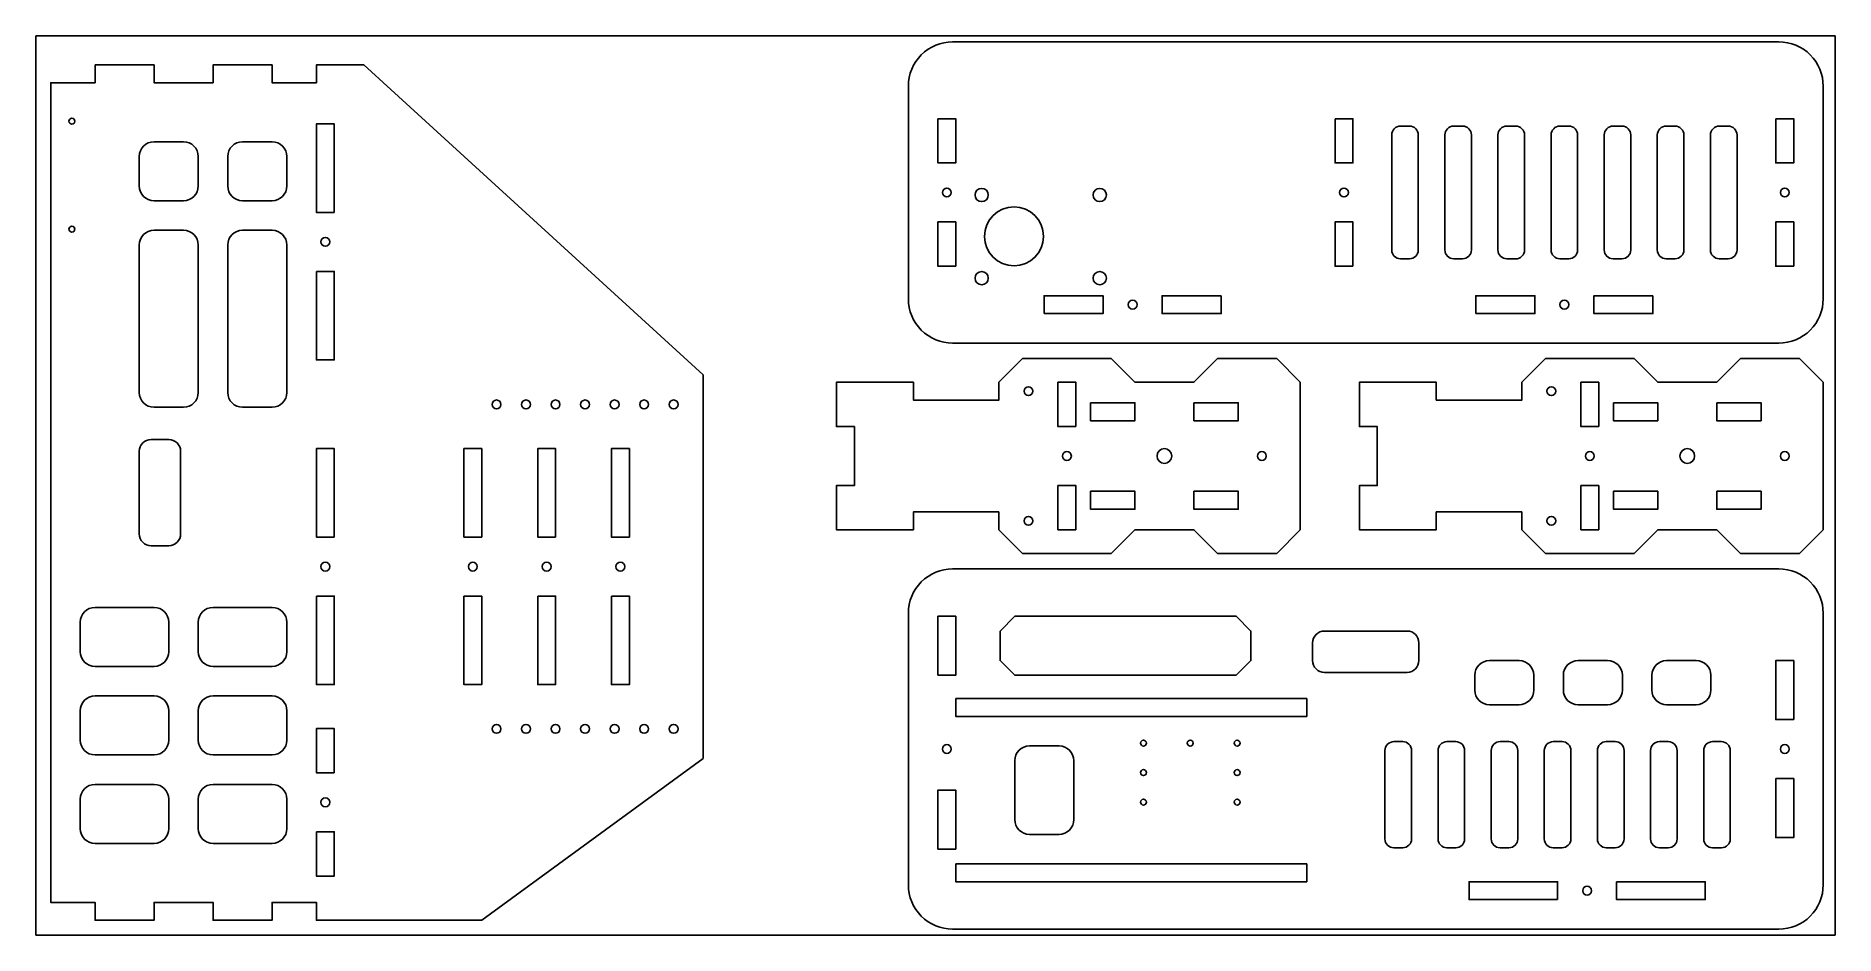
# Model space of a CAD drawing. Extents: x -305 to 305, y -952 to -648.
import ezdxf

# ---------------------------------------------------------------- set-up
doc = ezdxf.new("R2010")
doc.units = 0
for name, color, linetype in [('6_06MM_ABS_INSIDE', 15, 'CONTINUOUS'), ('6_06MM_ABS_OUTSIDE', 1, 'CONTINUOUS'), ('BOUNDARIES', 7, 'CONTINUOUS'), ('SCREW_HOLES', 7, 'CONTINUOUS')]:
    doc.layers.add(name, color=color, linetype=linetype)

msp = doc.modelspace()

# ---------------------------------------------------------------- linework, layer by layer
at = {"layer": '6_06MM_ABS_INSIDE'}
for points in [[(0.8, -675.66), (6.86, -675.66), (6.86, -690.66), (0.8, -690.66)], [(135.37, -675.66), (141.43, -675.66), (141.43, -690.66), (135.37, -690.66)], [(284.74, -675.66), (290.8, -675.66), (290.8, -690.66), (284.74, -690.66)], [(-203.74, -707.4), (-209.8, -707.4), (-209.8, -677.4), (-203.74, -677.4)], [(6.86, -725.66), (0.8, -725.66), (0.8, -710.66), (6.86, -710.66)], [(141.43, -725.66), (135.37, -725.66), (135.37, -710.66), (141.43, -710.66)], [(290.8, -725.66), (284.74, -725.66), (284.74, -710.66), (290.8, -710.66)], [(-209.8, -727.4), (-203.74, -727.4), (-203.74, -757.4), (-209.8, -757.4)], [(36.8, -741.72), (36.8, -735.66), (56.8, -735.66), (56.8, -741.72)], [(96.8, -735.66), (96.8, -741.72), (76.8, -741.72), (76.8, -735.66)], [(183.09, -741.72), (183.09, -735.66), (203.09, -735.66), (203.09, -741.72)], [(243.09, -735.66), (243.09, -741.72), (223.09, -741.72), (223.09, -735.66)], [(47.56, -780), (41.5, -780), (41.5, -765), (47.56, -765)], [(224.74, -780), (218.68, -780), (218.68, -765), (224.74, -765)], [(52.56, -771.97), (67.56, -771.97), (67.56, -778.03), (52.56, -778.03)], [(87.56, -771.97), (102.56, -771.97), (102.56, -778.03), (87.56, -778.03)], [(229.74, -771.97), (244.74, -771.97), (244.74, -778.03), (229.74, -778.03)], [(264.74, -771.97), (279.74, -771.97), (279.74, -778.03), (264.74, -778.03)], [(-203.74, -817.51), (-209.8, -817.51), (-209.8, -787.51), (-203.74, -787.51)], [(-153.74, -817.51), (-159.8, -817.51), (-159.8, -787.51), (-153.74, -787.51)], [(-128.74, -817.51), (-134.8, -817.51), (-134.8, -787.51), (-128.74, -787.51)], [(-103.74, -817.51), (-109.8, -817.51), (-109.8, -787.51), (-103.74, -787.51)], [(47.56, -815), (41.5, -815), (41.5, -800), (47.56, -800)], [(52.56, -801.97), (67.56, -801.97), (67.56, -808.03), (52.56, -808.03)], [(87.56, -801.97), (102.56, -801.97), (102.56, -808.03), (87.56, -808.03)], [(224.74, -815), (218.68, -815), (218.68, -800), (224.74, -800)], [(229.74, -801.97), (244.74, -801.97), (244.74, -808.03), (229.74, -808.03)], [(264.74, -801.97), (279.74, -801.97), (279.74, -808.03), (264.74, -808.03)], [(-209.8, -837.51), (-203.74, -837.51), (-203.74, -867.51), (-209.8, -867.51)], [(-159.8, -837.51), (-153.74, -837.51), (-153.74, -867.51), (-159.8, -867.51)], [(-134.8, -837.51), (-128.74, -837.51), (-128.74, -867.51), (-134.8, -867.51)], [(-109.8, -837.51), (-103.74, -837.51), (-103.74, -867.51), (-109.8, -867.51)], [(0.8, -864.34), (0.8, -844.34), (6.86, -844.34), (6.86, -864.34)], [(21.86, -849.34), (26.86, -844.34), (101.86, -844.34), (106.86, -849.34), (106.86, -859.34), (101.86, -864.34), (26.86, -864.34), (21.86, -859.34)], [(290.8, -879.34), (284.74, -879.34), (284.74, -859.34), (290.8, -859.34)], [(6.86, -872.22), (125.8, -872.22), (125.8, -878.28), (6.86, -878.28)], [(-203.74, -897.4), (-209.8, -897.4), (-209.8, -892.51), (-209.8, -882.4), (-203.74, -882.4), (-203.74, -892.51)], [(284.74, -899.34), (290.8, -899.34), (290.8, -919.34), (284.74, -919.34)], [(0.8, -923.28), (0.8, -903.28), (6.86, -903.28), (6.86, -923.28)], [(-209.8, -917.4), (-203.74, -917.4), (-203.74, -932.4), (-209.8, -932.4)], [(6.86, -928.28), (125.8, -928.28), (125.8, -934.34), (6.86, -934.34)], [(210.8, -940.4), (180.8, -940.4), (180.8, -934.34), (210.8, -934.34)], [(230.8, -934.34), (260.8, -934.34), (260.8, -940.4), (230.8, -940.4)]]:
    msp.add_lwpolyline(points, close=True, dxfattribs=at)
for points in [[(163.59, -720.16, -0.414213), (160.59, -723.16), (157.59, -723.16, -0.414213), (154.59, -720.16), (154.59, -681.16, -0.414213), (157.59, -678.16), (160.59, -678.16, -0.414214), (163.59, -681.16)], [(181.59, -720.16, -0.414213), (178.59, -723.16), (175.59, -723.16, -0.414213), (172.59, -720.16), (172.59, -681.16, -0.414213), (175.59, -678.16), (178.59, -678.16, -0.414213), (181.59, -681.16)], [(199.59, -720.16, -0.414214), (196.59, -723.16), (193.59, -723.16, -0.414213), (190.59, -720.16), (190.59, -681.16, -0.414214), (193.59, -678.16), (196.59, -678.16, -0.414213), (199.59, -681.16)], [(217.59, -720.16, -0.414213), (214.59, -723.16), (211.59, -723.16, -0.414213), (208.59, -720.16), (208.59, -681.16, -0.414213), (211.59, -678.16), (214.59, -678.16, -0.414213), (217.59, -681.16)], [(235.59, -720.16, -0.414213), (232.59, -723.16), (229.59, -723.16, -0.414213), (226.59, -720.16), (226.59, -681.16, -0.414214), (229.59, -678.16), (232.59, -678.16, -0.414213), (235.59, -681.16)], [(253.59, -720.16, -0.414213), (250.59, -723.16), (247.59, -723.16, -0.414213), (244.59, -720.16), (244.59, -681.16, -0.414213), (247.59, -678.16), (250.59, -678.16, -0.414213), (253.59, -681.16)], [(271.59, -720.16, -0.414213), (268.59, -723.16), (265.59, -723.16, -0.414213), (262.59, -720.16), (262.59, -681.16, -0.414213), (265.59, -678.16), (268.59, -678.16, -0.414213), (271.59, -681.16)], [(-249.8, -688.46), (-249.8, -698.46, -0.414213), (-254.8, -703.46), (-264.8, -703.46, -0.414213), (-269.8, -698.46), (-269.8, -688.46, -0.414213), (-264.8, -683.46), (-254.8, -683.46, -0.414213)], [(-219.8, -688.46), (-219.8, -698.46, -0.414213), (-224.8, -703.46), (-234.8, -703.46, -0.414213), (-239.8, -698.46), (-239.8, -688.46, -0.414213), (-234.8, -683.46), (-224.8, -683.46, -0.414213)], [(-249.8, -718.46), (-249.8, -762.51), (-249.8, -768.46, -0.414213), (-254.8, -773.46), (-264.8, -773.46, -0.414213), (-269.8, -768.46), (-269.8, -762.51), (-269.8, -718.46, -0.414213), (-264.8, -713.46), (-254.8, -713.46, -0.414213)], [(-219.8, -718.46), (-219.8, -762.51), (-219.8, -768.46, -0.414213), (-224.8, -773.46), (-234.8, -773.46, -0.414213), (-239.8, -768.46), (-239.8, -762.51), (-239.8, -718.46, -0.414213), (-234.8, -713.46), (-224.8, -713.46, -0.414213)], [(-259.8, -820.4), (-265.8, -820.4, -0.414214), (-269.8, -816.4), (-269.8, -788.4, -0.414214), (-265.8, -784.4), (-259.8, -784.4, -0.414214), (-255.8, -788.4), (-255.8, -816.4, -0.414214)], [(-259.8, -846.34), (-259.8, -856.34, -0.414213), (-264.8, -861.34), (-284.8, -861.34, -0.414213), (-289.8, -856.34), (-289.8, -846.34, -0.414213), (-284.8, -841.34), (-264.8, -841.34, -0.414213)], [(-219.8, -846.34), (-219.8, -856.34, -0.414213), (-224.8, -861.34), (-244.8, -861.34, -0.414213), (-249.8, -856.34), (-249.8, -846.34, -0.414213), (-244.8, -841.34), (-224.8, -841.34, -0.414213)], [(159.8, -863.34), (131.8, -863.34, -0.414214), (127.8, -859.34), (127.8, -853.34, -0.414213), (131.8, -849.34), (159.8, -849.34, -0.414213), (163.8, -853.34), (163.8, -859.34, -0.414213)], [(197.74, -859.34, -0.414213), (202.74, -864.34), (202.74, -869.34, -0.414214), (197.74, -874.34), (187.74, -874.34, -0.414213), (182.74, -869.34), (182.74, -864.34, -0.414213), (187.74, -859.34)], [(227.74, -859.34, -0.414213), (232.74, -864.34), (232.74, -869.34, -0.414214), (227.74, -874.34), (217.74, -874.34, -0.414214), (212.74, -869.34), (212.74, -864.34, -0.414213), (217.74, -859.34)], [(257.74, -859.34, -0.414213), (262.74, -864.34), (262.74, -869.34, -0.414214), (257.74, -874.34), (247.74, -874.34, -0.414214), (242.74, -869.34), (242.74, -864.34, -0.414213), (247.74, -859.34)], [(-259.8, -876.34), (-259.8, -886.34, -0.414213), (-264.8, -891.34), (-284.8, -891.34, -0.414213), (-289.8, -886.34), (-289.8, -876.34, -0.414213), (-284.8, -871.34), (-264.8, -871.34, -0.414213)], [(-219.8, -876.34), (-219.8, -886.34, -0.414213), (-224.8, -891.34), (-244.8, -891.34, -0.414213), (-249.8, -886.34), (-249.8, -876.34, -0.414213), (-244.8, -871.34), (-224.8, -871.34, -0.414213)], [(41.86, -888.28, -0.414213), (46.86, -893.28), (46.86, -913.28, -0.414214), (41.86, -918.28), (31.86, -918.28, -0.414214), (26.86, -913.28), (26.86, -893.28, -0.414213), (31.86, -888.28)], [(152.3, -889.84, -0.414213), (155.3, -886.84), (158.3, -886.84, -0.414214), (161.3, -889.84), (161.3, -919.84, -0.414213), (158.3, -922.84), (155.3, -922.84, -0.414213), (152.3, -919.84)], [(170.3, -889.84, -0.414213), (173.3, -886.84), (176.3, -886.84, -0.414213), (179.3, -889.84), (179.3, -919.84, -0.414213), (176.3, -922.84), (173.3, -922.84, -0.414213), (170.3, -919.84)], [(188.3, -889.84, -0.414214), (191.3, -886.84), (194.3, -886.84, -0.414214), (197.3, -889.84), (197.3, -919.84, -0.414213), (194.3, -922.84), (191.3, -922.84, -0.414213), (188.3, -919.84)], [(206.3, -889.84, -0.414213), (209.3, -886.84), (212.3, -886.84, -0.414214), (215.3, -889.84), (215.3, -919.84, -0.414213), (212.3, -922.84), (209.3, -922.84, -0.414213), (206.3, -919.84)], [(224.3, -889.84, -0.414214), (227.3, -886.84), (230.3, -886.84, -0.414214), (233.3, -889.84), (233.3, -919.84, -0.414213), (230.3, -922.84), (227.3, -922.84, -0.414213), (224.3, -919.84)], [(242.3, -889.84, -0.414213), (245.3, -886.84), (248.3, -886.84, -0.414213), (251.3, -889.84), (251.3, -919.84, -0.414213), (248.3, -922.84), (245.3, -922.84, -0.414213), (242.3, -919.84)], [(260.3, -889.84, -0.414213), (263.3, -886.84), (266.3, -886.84, -0.414213), (269.3, -889.84), (269.3, -919.84, -0.414213), (266.3, -922.84), (263.3, -922.84, -0.414213), (260.3, -919.84)], [(-259.8, -906.34), (-259.8, -916.34, -0.414213), (-264.8, -921.34), (-284.8, -921.34, -0.414213), (-289.8, -916.34), (-289.8, -906.34, -0.414213), (-284.8, -901.34), (-264.8, -901.34, -0.414213)], [(-219.8, -906.34), (-219.8, -916.34, -0.414213), (-224.8, -921.34), (-244.8, -921.34, -0.414213), (-249.8, -916.34), (-249.8, -906.34, -0.414213), (-244.8, -901.34), (-224.8, -901.34, -0.414213)]]:
    msp.add_lwpolyline(points, format="xyb", close=True, dxfattribs=at)
msp.add_circle((26.61, -715.56), 10, dxfattribs=at)
at = {"layer": '6_06MM_ABS_OUTSIDE'}
for points in [[(300.8, -736.72), (300.8, -664.6, 0.414214), (285.8, -649.6), (5.8, -649.6, 0.414214), (-9.2, -664.6), (-9.2, -736.72, 0.414214), (5.8, -751.72), (285.8, -751.72, 0.414214)], [(-9.2, -843.28), (-9.2, -935.4, 0.414214), (5.8, -950.4), (285.8, -950.4, 0.414214), (300.8, -935.4), (300.8, -843.28, 0.414214), (285.8, -828.28), (5.8, -828.28, 0.414214)]]:
    msp.add_lwpolyline(points, format="xyb", close=True, dxfattribs=at)
for points in [[(-284.8, -657.4), (-284.8, -663.46), (-299.8, -663.46), (-299.8, -762.51), (-299.8, -892.51), (-299.8, -941.34), (-284.8, -941.34), (-284.8, -947.4), (-264.8, -947.4), (-264.8, -941.34), (-244.8, -941.34), (-244.8, -947.4), (-224.8, -947.4), (-224.8, -941.34), (-209.8, -941.34), (-209.8, -947.4), (-153.74, -947.4), (-78.74, -892.51), (-78.74, -762.51), (-193.74, -657.4), (-209.8, -657.4), (-209.8, -663.46), (-224.8, -663.46), (-224.8, -657.4), (-244.8, -657.4), (-244.8, -663.46), (-264.8, -663.46), (-264.8, -657.4)], [(21.5, -808.94), (21.5, -815), (29.5, -823), (59.56, -823), (67.56, -815), (87.56, -815), (95.56, -823), (115.62, -823), (123.62, -815), (123.62, -765), (115.62, -757), (95.56, -757), (87.56, -765), (67.56, -765), (59.56, -757), (29.5, -757), (21.5, -765), (21.5, -771.06), (-7.5, -771.06), (-7.5, -765), (-33.56, -765), (-33.56, -780), (-27.5, -780), (-27.5, -800), (-33.56, -800), (-33.56, -815), (-7.5, -815), (-7.5, -808.94)], [(198.68, -808.94), (198.68, -815), (206.68, -823), (236.74, -823), (244.74, -815), (264.74, -815), (272.74, -823), (292.8, -823), (300.8, -815), (300.8, -765), (292.8, -757), (272.74, -757), (264.74, -765), (244.74, -765), (236.74, -757), (206.68, -757), (198.68, -765), (198.68, -771.06), (169.68, -771.06), (169.68, -765), (143.62, -765), (143.62, -780), (149.68, -780), (149.68, -800), (143.62, -800), (143.62, -815), (169.68, -815), (169.68, -808.94)]]:
    msp.add_lwpolyline(points, close=True, dxfattribs=at)
at = {"layer": 'BOUNDARIES'}
msp.add_lwpolyline([(-304.8, -952.4), (-304.8, -647.6), (304.8, -647.6), (304.8, -952.4)], close=True, dxfattribs=at)
at = {"layer": 'SCREW_HOLES'}
for centre, radius in [((-292.62, -676.5), 1), ((3.83, -700.66), 1.5), ((15.65, -701.51), 2.25), ((55.65, -701.51), 2.25), ((138.4, -700.66), 1.5), ((287.77, -700.66), 1.5), ((-292.62, -713.1), 1), ((-206.77, -717.4), 1.5), ((15.65, -729.7), 2.25), ((55.65, -729.7), 2.25), ((66.8, -738.69), 1.5), ((213.09, -738.69), 1.5), ((31.5, -768.03), 1.5), ((208.68, -768.03), 1.5), ((-148.74, -772.51), 1.5), ((-138.74, -772.51), 1.5), ((-128.74, -772.51), 1.5), ((-118.74, -772.51), 1.5), ((-108.74, -772.51), 1.5), ((-98.74, -772.51), 1.5), ((-88.74, -772.51), 1.5), ((44.53, -790), 1.5), ((77.56, -790), 2.5), ((110.59, -790), 1.5), ((221.71, -790), 1.5), ((254.74, -790), 2.5), ((287.77, -790), 1.5), ((31.5, -811.97), 1.5), ((208.68, -811.97), 1.5), ((-206.77, -827.51), 1.5), ((-156.77, -827.51), 1.5), ((-131.77, -827.51), 1.5), ((-106.77, -827.51), 1.5), ((-148.74, -882.51), 1.5), ((-138.74, -882.51), 1.5), ((-128.74, -882.51), 1.5), ((-118.74, -882.51), 1.5), ((-108.74, -882.51), 1.5), ((-98.74, -882.51), 1.5), ((-88.74, -882.51), 1.5), ((3.83, -889.34), 1.5), ((70.46, -887.33), 1), ((86.33, -887.33), 1), ((102.21, -887.33), 1), ((287.77, -889.34), 1.5), ((70.46, -897.33), 1), ((102.21, -897.33), 1), ((-206.77, -907.4), 1.5), ((70.46, -907.33), 1), ((102.21, -907.33), 1), ((220.8, -937.37), 1.5)]:
    msp.add_circle(centre, radius, dxfattribs=at)

doc.saveas('drawing.dxf')
